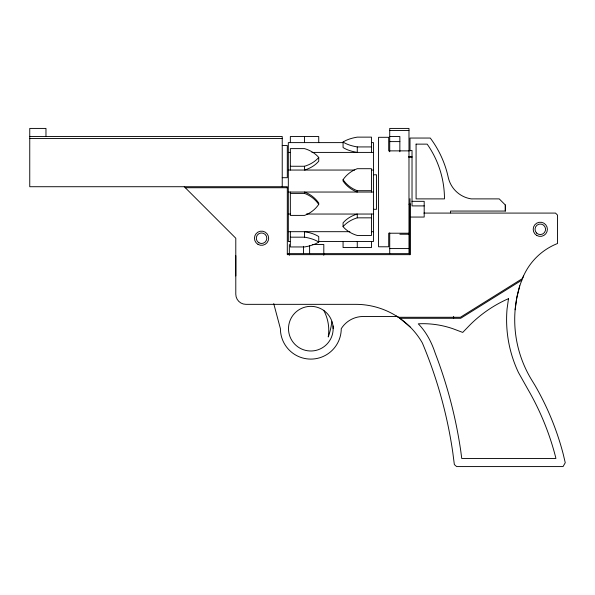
<?xml version="1.0" encoding="UTF-8"?>
<svg xmlns="http://www.w3.org/2000/svg" width="595" height="595" viewBox="0 0 595 595"><rect width="100%" height="100%" fill="white"/><g stroke="black" fill="none" stroke-linecap="round" stroke-linejoin="round"><path stroke-width="0.89" d="M235.791 275.946L235.791 255.672M323.806 253.641L323.806 254.995L323.806 244.515L312.271 244.515M410 254.742L410 203.802M410 151.011L410 138.047L430.274 138.047A101.395 101.395 0 0 1 448.228 177.303A27.816 27.816 0 0 0 471.262 198.886L499.227 198.886L505.311 204.97L505.311 211.054L450.556 211.054L450.556 212.891M515.136 309.772L516.817 297.686L519.762 285.845L521.852 280.119A62.282 62.282 0 0 1 557.53 243.504L557.53 215.107L555.507 213.084L423.9 213.084M523.503 276.05L522.499 278.519L460.389 317.276L398.248 317.276L394.173 314.673A76.911 76.911 0 0 0 355.661 304.342L245.936 304.342A10.137 10.137 0 0 1 235.791 294.198L235.791 238.231L184.279 186.718M521.852 280.119L460.679 318.288L399.84 318.288L410.111 326.93M389.718 130.446L408.981 130.446M29.75 136.53L282.231 136.53L282.231 186.718M389.718 136.53L399.855 136.53L399.855 151.792M29.75 138.561L282.231 138.561M389.718 141.603L399.855 141.603M343.389 142.614L288.315 142.614L288.315 241.473L290.345 241.473M371.466 142.614L373.489 142.614L373.489 241.473L318.414 241.473M282.231 145.552L287.303 145.552L287.303 177.697L282.231 177.697M357.268 146.928L357.268 152.409A29.661 12.867 0 0 1 343.07 147.515L343.07 142.034A29.661 12.867 0 0 0 357.268 146.928L371.466 146.928M408.981 150.468L412.023 150.468L412.023 205.907L424.19 205.907M408.981 150.87L388.706 150.87L388.706 137.304L378.561 137.304L378.561 246.784L388.706 246.784L388.706 233.218L408.981 233.218M288.315 152.409L290.345 152.409M311.944 152.409L373.489 152.409M408.646 156.552L412.023 156.552M408.78 157.311L412.023 157.311M290.345 166.258L304.543 166.258A29.661 23.19 0 0 0 318.734 157.437A29.661 23.19 0 0 0 304.543 148.616L290.345 148.616L290.345 170.051M288.315 170.051L354.494 170.051M371.466 170.051L373.489 170.051M373.489 174.781L376.531 174.781L376.531 209.306L373.489 209.306M185.298 187.73L287.303 187.73M371.466 192.044L371.466 168.697L357.268 168.697A29.661 28.917 0 0 0 343.07 179.69A29.661 28.917 0 0 0 357.268 190.69L371.466 190.69M288.315 192.044L373.489 192.044M290.345 193.397L304.543 193.397A29.661 28.917 0 0 1 318.734 204.397A29.661 28.917 0 0 1 304.543 215.397L290.345 215.397L290.345 192.044M412.023 201.333L424.19 201.333L424.19 217.056L410 217.056M408.981 204.211L410.505 204.211M288.315 214.044L290.345 214.044M306.388 214.044L373.489 214.044M371.466 214.044L371.466 235.479L357.268 235.479A29.661 23.19 0 0 1 343.07 226.658A29.661 23.19 0 0 1 357.268 217.837L371.466 217.837M288.315 231.686L349.867 231.686M371.466 231.686L373.489 231.686M399.855 234.229L408.981 234.229M290.345 237.167L304.543 237.167A29.661 12.867 0 0 1 318.734 242.061L318.734 236.579A29.661 12.867 0 0 0 304.543 231.686L304.543 237.167M389.718 248.569L408.981 248.569M287.303 253.641L289.148 253.641M397.929 316.51L362.34 316.51A25.883 25.883 0 0 0 341.247 328.678A30.419 30.419 0 0 1 310.828 359.097A30.419 30.419 0 0 1 280.409 328.678L273.73 303.629M505.311 204.97L505.311 211.054M453.613 316.436L453.613 318.288M410 198.663L410 254.653L287.303 254.653L287.303 186.718L29.75 186.718L29.75 128.423L45.971 128.423L45.971 136.53M389.718 151.747L389.718 128.423L408.981 128.423L408.981 253.641L289.334 253.641L289.334 254.995L289.334 244.515M389.718 232.898L389.718 253.641M371.466 152.409L371.466 137.133L357.268 137.133A29.661 12.867 0 0 0 343.07 142.034M371.466 241.473L371.466 247.557L343.07 247.557L343.07 241.473M357.268 190.69L357.268 192.044A29.661 28.917 0 0 1 343.07 181.044L343.07 179.69M357.268 217.837L357.268 214.044A29.661 23.19 0 0 0 343.07 222.865L343.07 226.658M357.268 241.473L357.268 247.557M333.155 325.911L333.155 328.678A22.327 22.327 0 0 1 299.664 348.008A22.327 22.327 0 0 1 299.664 309.341A22.327 22.327 0 0 1 333.155 328.678M318.734 142.614L318.734 136.53L290.345 136.53L290.345 142.614M318.734 157.437L318.734 161.23A29.661 23.19 0 0 1 304.543 170.051L304.543 166.258M318.734 204.397L318.734 203.044A29.661 28.917 0 0 0 304.543 192.044L304.543 193.397M309.608 245.43L309.608 253.641M304.543 136.53L304.543 142.614M303.524 246.337L303.524 253.641M290.345 231.686L290.345 246.955L304.543 246.955A29.661 12.867 0 0 0 318.734 242.061M396.337 315.975A76.911 76.911 0 0 1 422.331 342.906A449.262 449.262 0 0 1 452.788 452.445L454.357 464.583L456.625 466.577L563.041 466.577L565.25 462.746L563.294 454.409A275.849 275.849 0 0 0 534.898 385.21L531.64 379.878A115.601 115.601 0 0 1 519.762 285.845M331.839 321.679A68.247 68.247 0 0 1 328.239 336.986A42.215 42.215 0 0 0 323.68 310.248M416.084 144.131L416.084 198.886L444.472 198.886A95.312 95.312 0 0 0 428.363 145.864L427.128 144.131L416.084 144.131M508.487 298.697L507.044 309.08A123.723 123.723 0 0 0 518.505 372.619L527.877 389.279A267.735 267.735 0 0 1 555.44 456.439L555.916 458.47L461.742 458.47L460.813 451.278A457.377 457.377 0 0 0 435.22 353.222C431.65 342.363 426.34 332.055 418.278 323.836L420.487 323.725A91.667 91.667 0 0 1 453.107 328.79L462.724 332.419L470.407 324.491A126.244 126.244 0 0 1 506.643 299.493L508.487 298.697M536.564 233.032A5.273 5.273 0 0 0 545.384 230.667A5.273 5.273 0 0 0 538.929 224.211A5.273 5.273 0 0 0 536.564 233.032M258.914 242.797A5.273 5.273 0 0 0 266.82 238.231A5.273 5.273 0 0 0 258.914 233.664A5.273 5.273 0 0 0 258.914 242.797M257.999 244.374A7.095 7.095 0 0 0 268.642 238.231A7.095 7.095 0 0 0 257.999 232.08A7.095 7.095 0 0 0 257.999 244.374M536.742 235.449A7.095 7.095 0 0 0 547.393 229.306A7.095 7.095 0 0 0 536.742 223.162A7.095 7.095 0 0 0 536.742 235.449"/></g></svg>
